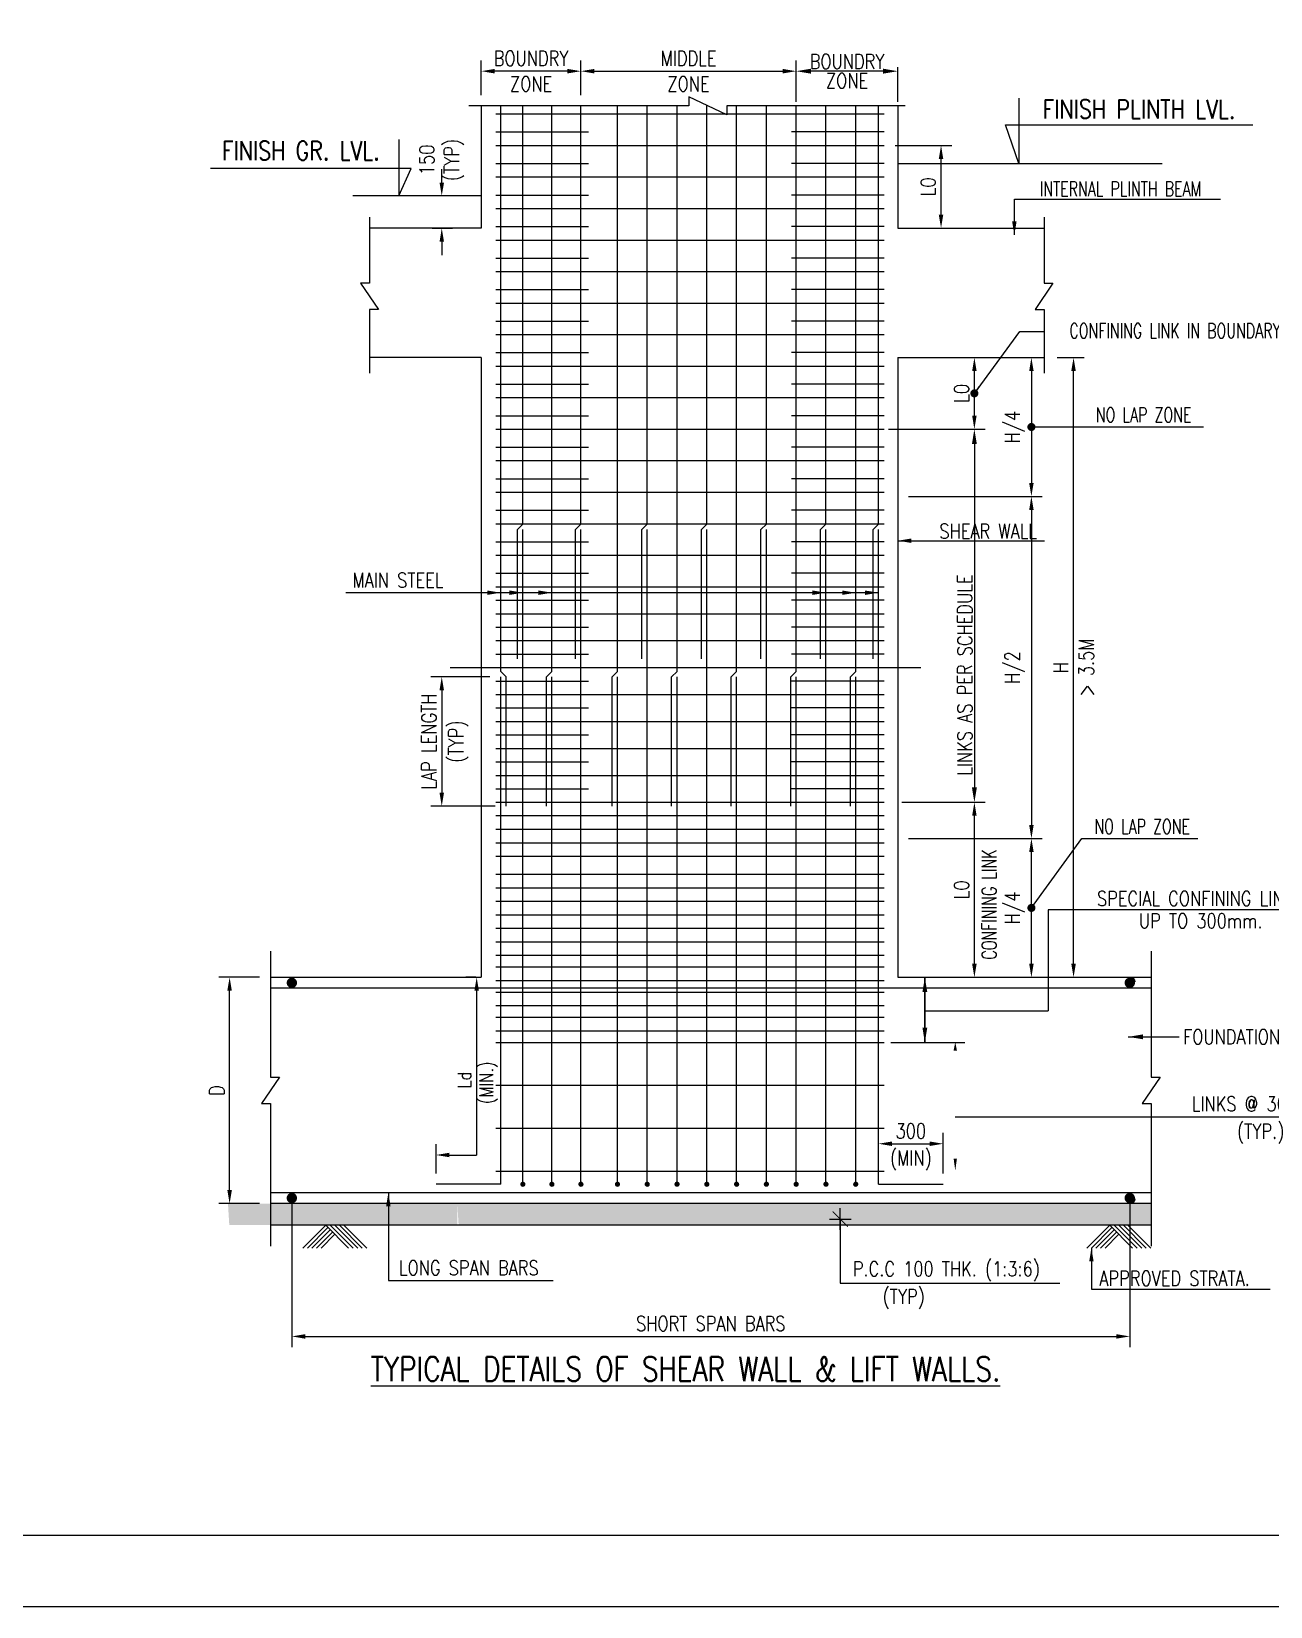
# Model space of a CAD drawing. Extents: x 324505 to 1272425, y -526289 to -156124.
# Drawn here: x 504406 to 527393, y -362395 to -333166 of the extents above; entities that cross this region are included whole.
import ezdxf
from ezdxf.enums import TextEntityAlignment as Align
from ezdxf.lldxf.tags import DXFTag

# ---------------------------------------------------------------- set-up
doc = ezdxf.new("R2010")
doc.units = 0
doc.header["$LTSCALE"] = 500
doc.header["$MEASUREMENT"] = 0
doc.header["$PDMODE"] = 35
doc.header["$PDSIZE"] = -15
doc.layers.get('DEFPOINTS').update_dxf_attribs({"color": 4})
for name, color, linetype in [('CEN', 8, 'CENTER'), ('COL', 1, 'Continuous'), ('DIM', 5, 'Continuous'), ('FRAME', 6, 'Continuous'), ('LINK', 2, 'Continuous'), ('P.C.C', 8, 'Continuous'), ('RING', 4, 'Continuous'), ('S-CONCRET LINE', 4, 'Continuous'), ('S-DIM-1', 5, 'Continuous'), ('S-R.C.C. PILE CAP', 40, 'Continuous'), ('S-REINFORCEMENT', 6, 'Continuous'), ('S-TEXT-1', 4, 'Continuous'), ('S-TITLE', 6, 'Continuous'), ('s_TITILE', 9, 'Continuous'), ('TXT', 4, 'Continuous'), ('TXT1', 2, 'Continuous')]:
    doc.layers.add(name, color=color, linetype=linetype)
doc.styles.add('ROMAND', font='simplex.shx')
doc.styles.add('ROMANS', font='simplex.shx', dxfattribs={"width": 0.8, "height": 275, "bigfont": 'bigfont.shx'})
tags = doc.linetypes.add('CENTER', pattern=[2, 1.25, -0.25, 0.25, -0.25]).pattern_tags.tags
tags[10:11] = [DXFTag(74, 4), DXFTag(75, 0), DXFTag(340, '0'), DXFTag(46, 1.0), DXFTag(50, 0.0), DXFTag(44, 0.0), DXFTag(45, 0.0)]
tags[8:9] = [DXFTag(74, 4), DXFTag(75, 0), DXFTag(340, '0'), DXFTag(46, 1.0), DXFTag(50, 0.0), DXFTag(44, 0.0), DXFTag(45, 0.0)]
tags[6:7] = [DXFTag(74, 4), DXFTag(75, 0), DXFTag(340, '0'), DXFTag(46, 1.0), DXFTag(50, 0.0), DXFTag(44, 0.0), DXFTag(45, 0.0)]
tags[4:5] = [DXFTag(74, 4), DXFTag(75, 0), DXFTag(340, '0'), DXFTag(46, 1.0), DXFTag(50, 0.0), DXFTag(44, 0.0), DXFTag(45, 0.0)]
doc.dimstyles.new('Copy of INT2TIMES', dxfattribs={"dimtxt": 300, "dimasz": 275, "dimexe": 75, "dimexo": 75, "dimgap": 40, "dimtad": 1, "dimdec": 0, "dimlfac": 0.5, "dimrnd": 5, "dimzin": 0, "dimdsep": 46, "dimtxsty": 'ROMANS', "dimcen": -1, "dimclrd": 5, "dimclre": 5, "dimclrt": 4, "dimadec": 0, "dimazin": 0, "dimtfac": 1, "dimtdec": 0, "dimtix": 1, "dimtofl": 0, "dimtmove": 2, "dimatfit": 3, "dimfxl": 0, "dimtolj": 1, "dimtzin": 0, "dimarcsym": 0})
doc.dimstyles.new('dim100', dxfattribs={"dimtxt": 250, "dimasz": 250, "dimexe": 200, "dimexo": 200, "dimgap": 100, "dimtad": 1, "dimdec": 0, "dimzin": 0, "dimdsep": 46, "dimtxsty": 'ROMANS', "dimcen": 0, "dimclrd": 5, "dimclre": 5, "dimclrt": 4, "dimadec": 0, "dimazin": 0, "dimtfac": 1, "dimtdec": 0, "dimtix": 1, "dimtofl": 0, "dimtmove": 2, "dimatfit": 3, "dimfxl": 0, "dimtolj": 1, "dimtzin": 0, "dimlwd": -1, "dimlwe": -1, "dimarcsym": 0})
doc.dimstyles.new('dim25', dxfattribs={"dimtxt": 250, "dimasz": 250, "dimexe": 200, "dimexo": 200, "dimgap": 100, "dimtad": 1, "dimdec": 0, "dimlfac": 0.25, "dimzin": 0, "dimdsep": 46, "dimtxsty": 'ROMANS', "dimcen": 0, "dimclrd": 5, "dimclre": 5, "dimclrt": 4, "dimadec": 0, "dimazin": 0, "dimtfac": 1, "dimtdec": 0, "dimtix": 1, "dimtofl": 0, "dimtmove": 2, "dimatfit": 3, "dimfxl": 0, "dimtolj": 1, "dimtzin": 0, "dimlwd": -1, "dimlwe": -1, "dimarcsym": 0})
doc.dimstyles.new('INT$7', dxfattribs={"dimtxt": 9, "dimasz": 8, "dimexe": 8, "dimexo": 3, "dimgap": 2, "dimtad": 1, "dimdec": 0, "dimzin": 0, "dimdsep": 46, "dimtxsty": 'ROMANS', "dimblk": 'DIMTICK', "dimcen": -0.25, "dimclrd": 5, "dimclre": 5, "dimclrt": 4, "dimadec": 0, "dimazin": 0, "dimtfac": 1, "dimtdec": 0, "dimtix": 1, "dimtofl": 0, "dimtmove": 2, "dimatfit": 3, "dimldrblk": 'DIMTICK', "dimfxl": 0, "dimtolj": 1, "dimtzin": 0, "dimarcsym": 0})

# ---------------------------------------------------------------- blocks, each defined once
blk = doc.blocks.new('*D1082')
at = {"layer": 'DEFPOINTS', "color": 0}
for p in [(508081, -350718), (508838, -350718), (508838, -354918)]:
    blk.add_point(p, dxfattribs=at)
at = {"layer": 'DIM', "color": 5}
for p, q in [((508638, -350718), (507881, -350718)), ((508081, -354668), (508081, -350968)), ((508638, -354918), (507881, -354918))]:
    blk.add_line(p, q, dxfattribs=at)
for points in [[(508123, -350968), (508039, -350968), (508081, -350718)], [(508039, -354668), (508123, -354668), (508081, -354918)]]:
    blk.add_solid(points, dxfattribs=at)
at = {"layer": 'DIM', "color": 4, "insert": (507843, -352818), "char_height": 275, "attachment_point": 5, "rotation": 90, "style": 'ROMANS'}
blk.add_mtext('\\A1;D', dxfattribs=at)
blk = doc.blocks.new('*D1083')
at = {"layer": 'DEFPOINTS', "color": 0}
for p in [(521320, -353807), (520120, -354559), (521320, -354559)]:
    blk.add_point(p, dxfattribs=at)
at = {"layer": 'DIM', "color": 5}
for p, q in [((520120, -354359), (520120, -353607)), ((521320, -354359), (521320, -353607)), ((520370, -353807), (521070, -353807))]:
    blk.add_line(p, q, dxfattribs=at)
for points in [[(520370, -353765), (520370, -353849), (520120, -353807)], [(521070, -353849), (521070, -353765), (521320, -353807)]]:
    blk.add_solid(points, dxfattribs=at)
at = {"layer": 'DIM', "color": 4, "char_height": 275, "attachment_point": 5, "style": 'ROMANS'}
for s, insert in [('\\A1;300', (520720, -353570)), ('(MIN)', (520720, -354117))]:
    blk.add_mtext(s, dxfattribs=dict(at, insert=insert))
blk = doc.blocks.new('DIMTICK')
for p, q in [((-1, 0), (1, 0)), ((0, 1), (0, -1))]:
    blk.add_line(p, q)
at = {"color": 2, "const_width": 0.1}
blk.add_lwpolyline([(0.71, 0.71), (-0.71, -0.71)], dxfattribs=at)
blk = doc.blocks.new('*D1084')
at = {"layer": 'DEFPOINTS', "color": 0}
for p in [(509236, -354621), (524782, -354621), (524782, -357383)]:
    blk.add_point(p, dxfattribs=at)
at = {"layer": 'DIM', "color": 5}
for p, q in [((509236, -354821), (509236, -357583)), ((524782, -354821), (524782, -357583)), ((509486, -357383), (524532, -357383))]:
    blk.add_line(p, q, dxfattribs=at)
for points in [[(509486, -357341), (509486, -357425), (509236, -357383)], [(524532, -357425), (524532, -357341), (524782, -357383)]]:
    blk.add_solid(points, dxfattribs=at)
at = {"layer": 'DIM', "color": 4, "insert": (517009, -357145), "char_height": 275, "attachment_point": 5, "style": 'ROMANS'}
blk.add_mtext('\\A1;SHORT SPAN BARS', dxfattribs=at)
blk = doc.blocks.new('*D1085')
at = {"layer": 'DEFPOINTS', "color": 0}
for p in [(512751, -333902), (512751, -334547), (514599, -334547)]:
    blk.add_point(p, dxfattribs=at)
at = {"layer": 'S-DIM-1', "color": 5}
for p, q in [((512751, -334347), (512751, -333702)), ((514599, -334347), (514599, -333702)), ((514349, -333902), (513001, -333902))]:
    blk.add_line(p, q, dxfattribs=at)
for points in [[(513001, -333860), (513001, -333944), (512751, -333902)], [(514349, -333944), (514349, -333860), (514599, -333902)]]:
    blk.add_solid(points, dxfattribs=at)
at = {"layer": 'S-DIM-1', "color": 4, "char_height": 275, "attachment_point": 5, "style": 'ROMANS'}
for s, insert in [('\\A1;{BOUNDRY ', (513675, -333664)), ('ZONE}', (513675, -334139))]:
    blk.add_mtext(s, dxfattribs=dict(at, insert=insert))
blk = doc.blocks.new('*D1086')
at = {"layer": 'DEFPOINTS', "color": 0}
for p in [(518593, -333902), (518593, -334547), (520480, -334547)]:
    blk.add_point(p, dxfattribs=at)
at = {"layer": 'DIM', "color": 5, "lineweight": -2, "ltscale": 2}
for p, q in [((518593, -334472), (518593, -333827)), ((520205, -333902), (518868, -333902)), ((520480, -334472), (520480, -333827))]:
    blk.add_line(p, q, dxfattribs=at)
at = {"layer": 'DIM', "color": 5}
for points in [[(518868, -333856), (518868, -333948), (518593, -333902)], [(520205, -333948), (520205, -333856), (520480, -333902)]]:
    blk.add_solid(points, dxfattribs=at)
at = {"layer": 'DIM', "color": 4, "char_height": 275, "attachment_point": 5, "style": 'ROMANS'}
for s, insert in [('\\A1;{BOUNDRY \\Fsimplex.shx,bigfont.shx;', (519537, -333724)), ('\\Fsimplex.shx,bigfont.shx;ZONE}', (519537, -334079))]:
    blk.add_mtext(s, dxfattribs=dict(at, insert=insert))
blk = doc.blocks.new('*D1087')
at = {"layer": 'DEFPOINTS', "color": 0}
for p in [(518593, -333902), (514599, -334547), (518593, -334547)]:
    blk.add_point(p, dxfattribs=at)
at = {"layer": 'S-DIM-1', "color": 5}
for p, q in [((514599, -334347), (514599, -333702)), ((518593, -334347), (518593, -333702)), ((514849, -333902), (518343, -333902))]:
    blk.add_line(p, q, dxfattribs=at)
for points in [[(514849, -333860), (514849, -333944), (514599, -333902)], [(518343, -333944), (518343, -333860), (518593, -333902)]]:
    blk.add_solid(points, dxfattribs=at)
at = {"layer": 'S-DIM-1', "color": 4, "char_height": 275, "attachment_point": 5, "style": 'ROMANS'}
for s, insert in [('\\A1;{MIDDLE ', (516596, -333664)), ('ZONE}', (516596, -334139))]:
    blk.add_mtext(s, dxfattribs=dict(at, insert=insert))
blk = doc.blocks.new('*D1088')
at = {"layer": 'DEFPOINTS', "color": 0}
for p in [(520228, -340545), (520480, -347470), (521899, -347470)]:
    blk.add_point(p, dxfattribs=at)
at = {"layer": 'DIM', "color": 5, "lineweight": -2, "ltscale": 2}
for p, q in [((520303, -340545), (521974, -340545)), ((521899, -340820), (521899, -347195)), ((520555, -347470), (521974, -347470))]:
    blk.add_line(p, q, dxfattribs=at)
at = {"layer": 'DIM', "color": 5}
for points in [[(521945, -340820), (521854, -340820), (521899, -340545)], [(521854, -347195), (521945, -347195), (521899, -347470)]]:
    blk.add_solid(points, dxfattribs=at)
at = {"layer": 'DIM', "color": 4, "insert": (521722, -345107), "char_height": 275, "attachment_point": 5, "rotation": 90, "style": 'ROMANS'}
blk.add_mtext('\\A1;LINKS AS PER SCHEDULE', dxfattribs=at)
blk = doc.blocks.new('*D1089')
at = {"layer": 'DEFPOINTS', "color": 0}
for p in [(512744, -336218), (511642, -336818), (512017, -336818)]:
    blk.add_point(p, dxfattribs=at)
at = {"layer": 'DIM', "color": 5}
for p, q in [((512017, -335968), (512017, -335718)), ((512544, -336218), (511817, -336218)), ((511842, -336818), (512217, -336818)), ((512017, -337068), (512017, -337318))]:
    blk.add_line(p, q, dxfattribs=at)
for points in [[(511976, -335968), (512059, -335968), (512017, -336218)], [(512059, -337068), (511976, -337068), (512017, -336818)]]:
    blk.add_solid(points, dxfattribs=at)
at = {"layer": 'DIM', "color": 4, "insert": (512017, -335548), "char_height": 275, "attachment_point": 5, "rotation": 90, "style": 'ROMANS'}
blk.add_mtext('\\A1;150\\P(TYP)', dxfattribs=at)
blk = doc.blocks.new('*D1090')
at = {"layer": 'DEFPOINTS', "color": 0}
for p in [(520580, -339218), (521899, -339218), (520228, -340545)]:
    blk.add_point(p, dxfattribs=at)
at = {"layer": 'DIM', "color": 5}
for p, q in [((520780, -339218), (522099, -339218)), ((521899, -340295), (521899, -339468)), ((520428, -340545), (522099, -340545))]:
    blk.add_line(p, q, dxfattribs=at)
for points in [[(521941, -339468), (521858, -339468), (521899, -339218)], [(521858, -340295), (521941, -340295), (521899, -340545)]]:
    blk.add_solid(points, dxfattribs=at)
at = {"layer": 'DIM', "color": 4, "insert": (521662, -339881), "char_height": 275, "attachment_point": 5, "rotation": 90, "style": 'ROMANS'}
blk.add_mtext('\\A1;{L0}', dxfattribs=at)
blk = doc.blocks.new('*D1091')
at = {"layer": 'DEFPOINTS', "color": 0}
for p in [(520228, -335280), (521281, -335280), (520585, -336815)]:
    blk.add_point(p, dxfattribs=at)
at = {"layer": 'DIM', "color": 5}
for p, q in [((520428, -335280), (521481, -335280)), ((521281, -336565), (521281, -335530)), ((520785, -336815), (521481, -336815))]:
    blk.add_line(p, q, dxfattribs=at)
for points in [[(521322, -335530), (521239, -335530), (521281, -335280)], [(521239, -336565), (521322, -336565), (521281, -336815)]]:
    blk.add_solid(points, dxfattribs=at)
at = {"layer": 'DIM', "color": 4, "insert": (521043, -336047), "char_height": 275, "attachment_point": 5, "rotation": 90, "style": 'ROMANS'}
blk.add_mtext('\\A1;{L0}', dxfattribs=at)
blk = doc.blocks.new('*D1105')
at = {"layer": 'DEFPOINTS', "color": 0}
for p in [(513111, -345142), (512017, -347542), (513211, -347542)]:
    blk.add_point(p, dxfattribs=at)
at = {"layer": 'DIM', "color": 5}
for p, q in [((512911, -345142), (511817, -345142)), ((512017, -345392), (512017, -347292)), ((513011, -347542), (511817, -347542))]:
    blk.add_line(p, q, dxfattribs=at)
for points in [[(512059, -345392), (511976, -345392), (512017, -345142)], [(511976, -347292), (512059, -347292), (512017, -347542)]]:
    blk.add_solid(points, dxfattribs=at)
at = {"layer": 'DIM', "color": 4, "char_height": 275, "attachment_point": 5, "rotation": 90, "style": 'ROMANS'}
for s, insert in [('\\A1;LAP LENGTH', (511780, -346342)), ('(TYP)', (512327, -346342))]:
    blk.add_mtext(s, dxfattribs=dict(at, insert=insert))
blk = doc.blocks.new('*D1106')
at = {"layer": 'DEFPOINTS', "color": 0}
for p in [(523235, -339218), (523739, -339218), (523235, -350718)]:
    blk.add_point(p, dxfattribs=at)
at = {"layer": 'DIM', "color": 5}
for p, q in [((523435, -339218), (523939, -339218)), ((523739, -350468), (523739, -339468)), ((523435, -350718), (523939, -350718))]:
    blk.add_line(p, q, dxfattribs=at)
for points in [[(523781, -339468), (523697, -339468), (523739, -339218)], [(523697, -350468), (523781, -350468), (523739, -350718)]]:
    blk.add_solid(points, dxfattribs=at)
at = {"layer": 'DIM', "color": 4, "char_height": 275, "attachment_point": 5, "rotation": 90, "style": 'ROMANS'}
for s, insert in [('> 3.5M}', (523977, -344968)), ('\\A1;{H', (523502, -344968))]:
    blk.add_mtext(s, dxfattribs=dict(at, insert=insert))
blk = doc.blocks.new('*D1107')
at = {"layer": 'DEFPOINTS', "color": 0}
for p in [(522681, -339218), (520480, -341793), (522957, -341793)]:
    blk.add_point(p, dxfattribs=at)
at = {"layer": 'DIM', "color": 5}
for p, q in [((522881, -339218), (523157, -339218)), ((522957, -339468), (522957, -341543)), ((520680, -341793), (523157, -341793))]:
    blk.add_line(p, q, dxfattribs=at)
for points in [[(522999, -339468), (522916, -339468), (522957, -339218)], [(522916, -341543), (522999, -341543), (522957, -341793)]]:
    blk.add_solid(points, dxfattribs=at)
at = {"layer": 'DIM', "color": 4, "insert": (522648, -340505), "char_height": 275, "attachment_point": 5, "rotation": 90, "style": 'ROMANS'}
blk.add_mtext('\\A1;H/4', dxfattribs=at)
blk = doc.blocks.new('*D1108')
at = {"layer": 'DEFPOINTS', "color": 0}
for p in [(520480, -341793), (520480, -348143), (522957, -348143)]:
    blk.add_point(p, dxfattribs=at)
at = {"layer": 'DIM', "color": 5}
for p, q in [((520680, -341793), (523157, -341793)), ((522957, -342043), (522957, -347893)), ((520680, -348143), (523157, -348143))]:
    blk.add_line(p, q, dxfattribs=at)
for points in [[(522999, -342043), (522916, -342043), (522957, -341793)], [(522916, -347893), (522999, -347893), (522957, -348143)]]:
    blk.add_solid(points, dxfattribs=at)
at = {"layer": 'DIM', "color": 4, "insert": (522648, -344968), "char_height": 275, "attachment_point": 5, "rotation": 90, "style": 'ROMANS'}
blk.add_mtext('\\A1;H/2', dxfattribs=at)
blk = doc.blocks.new('*D1109')
at = {"layer": 'DEFPOINTS', "color": 0}
for p in [(520480, -348143), (522957, -348143), (522681, -350718)]:
    blk.add_point(p, dxfattribs=at)
at = {"layer": 'DIM', "color": 5}
for p, q in [((520680, -348143), (523157, -348143)), ((522957, -350468), (522957, -348393)), ((522881, -350718), (523157, -350718))]:
    blk.add_line(p, q, dxfattribs=at)
for points in [[(522999, -348393), (522916, -348393), (522957, -348143)], [(522916, -350468), (522999, -350468), (522957, -350718)]]:
    blk.add_solid(points, dxfattribs=at)
at = {"layer": 'DIM', "color": 4, "insert": (522648, -349430), "char_height": 275, "attachment_point": 5, "rotation": 90, "style": 'ROMANS'}
blk.add_mtext('\\A1;H/4', dxfattribs=at)
blk = doc.blocks.new('*D1211')
at = {"layer": 'DEFPOINTS', "color": 0}
for p in [(520480, -347470), (521899, -347470), (520480, -350718)]:
    blk.add_point(p, dxfattribs=at)
at = {"layer": 'DIM', "color": 5}
for p, q in [((520680, -347470), (522099, -347470)), ((521899, -350468), (521899, -347720)), ((520680, -350718), (522099, -350718))]:
    blk.add_line(p, q, dxfattribs=at)
for points in [[(521941, -347720), (521858, -347720), (521899, -347470)], [(521858, -350468), (521941, -350468), (521899, -350718)]]:
    blk.add_solid(points, dxfattribs=at)
at = {"layer": 'DIM', "color": 4, "insert": (521662, -349094), "char_height": 275, "attachment_point": 5, "rotation": 90, "style": 'ROMANS'}
blk.add_mtext('\\A1;{L0}', dxfattribs=at)
blk = doc.blocks.new('zw$155A')
at = {"layer": 's_TITILE', "color": 7}
blk.add_lwpolyline([(0, 0), (88000, 0), (88000, 58000), (0, 58000)], close=True, dxfattribs=at)
at = {"layer": 's_TITILE', "color": 1}
blk.add_lwpolyline([(1300, 800), (78500, 800), (78500, 57200), (1300, 57200)], close=True, dxfattribs=at)

msp = doc.modelspace()

# ---------------------------------------------------------------- hatches: boundary and pattern name
at = {"layer": 'P.C.C', "linetype": 'Continuous'}
h = msp.add_hatch(dxfattribs=at)
h.set_pattern_fill('AR-CONC', color=8, scale=100, style=0)
h.set_pattern_definition([(50, (-176983.7, -443887.16), (717.2602, -62.75213), [75, -825]), (355, (-176983.7, -443887.2), (-138.7513, 752.1921), [60, -660]), (100.4514, (-176923.9, -443892.4), (578.5094, 689.43954), [63.7402, -701.1421]), (46.1842, (-176983.7, -443687.2), (1067.241, -165.519), [112.5, -1237.5]), (96.6356, (-176894.8, -443701), (934.6627, 974.1179), [95.6103, -1051.713]), (351.1842, (-176983.7, -443687.2), (934.662, 974.1186), [90, -990]), (21, (-176883.7, -443737.16), (596.90705, -402.6189), [75, -825]), (326, (-176883.7, -443737.2), (243.3153, 725.15005), [60, -660]), (71.4514, (-176833.95, -443770.7), (840.2226, 322.5305), [63.7402, -701.1421]), (37.5, (-176983.7, -443887.16), (12.159855, 332.89385), [0, -652, 0, -670, 0, -662.5]), (7.5, (-176983.7, -443887.16), (263.06954, 394.41171), [0, -382, 0, -637, 0, -252.5]), (327.5, (-177206.7, -443887.16), (533.82244, -22.55487), [0, -250, 0, -780, 0, -1035]), (317.5, (-177306.7, -443887.16), (583.18617, 100.10498), [0, -325, 0, -518, 0, -735])])
h.paths.add_polyline_path([(508050.813, -354917.747), (508075.469, -355317.747), (512330.356, -355317.747), (512305.7, -354917.747)])
edge = h.paths.add_edge_path()
edge.add_line((525180.313, -355517.747), (525180.313, -354917.747))
edge.add_line((525180.313, -354917.747), (512305.7, -354917.747))
edge.add_line((512305.7, -354917.747), (512305.7, -355317.747))
edge.add_line((512305.7, -355317.747), (525180.313, -355317.747))

# ---------------------------------------------------------------- linework, layer by layer
at = {"layer": 'CEN', "color": 1}
msp.add_line((512172.108, -344967.747), (520905.701, -344967.747), dxfattribs=at)
at = {"layer": 'CEN', "linetype": 'Continuous'}
msp.add_line((520350.079, -351926.921), (521720.719, -351926.921), dxfattribs=at)
at = {"layer": 'COL', "linetype": 'Continuous', "const_width": 48}
for points in [[(513498.588, -354558.747, 1), (513546.588, -354558.747, 1)], [(514037.006, -354558.747, 1), (514085.006, -354558.747, 1)], [(514575.424, -354558.747, 1), (514623.424, -354558.747, 1)], [(515253.049, -354558.747, 1), (515301.049, -354558.747, 1)], [(515805.661, -354558.747, 1), (515853.661, -354558.747, 1)], [(516358.273, -354558.747, 1), (516406.273, -354558.747, 1)], [(516910.885, -354558.747, 1), (516958.885, -354558.747, 1)], [(517463.497, -354558.747, 1), (517511.497, -354558.747, 1)], [(518016.108, -354558.747, 1), (518064.108, -354558.747, 1)], [(518568.72, -354558.747, 1), (518616.72, -354558.747, 1)], [(519121.332, -354558.747, 1), (519169.332, -354558.747, 1)], [(519673.944, -354558.747, 1), (519721.944, -354558.747, 1)]]:
    msp.add_lwpolyline(points, format="xyb", close=True, dxfattribs=at)
at = {"layer": 'DIM', "color": 3}
msp.add_line((520480.313, -335617.747), (525380.606, -335617.747), dxfattribs=at)
at = {"layer": 'DIM', "color": 3, "linetype": 'Continuous'}
msp.add_line((512743.629, -336217.747), (510366.017, -336217.747), dxfattribs=at)
at = {"layer": 'DIM'}
for p, q in [((528435.195, -349463.309), (523266.441, -349463.309)), ((523266.441, -349463.309), (523266.441, -351341.114)), ((520980.412, -351341.114), (523266.441, -351341.114)), ((521544.653, -353305.432), (528748.475, -353304.619))]:
    msp.add_line(p, q, dxfattribs=at)
at = {"layer": 'DIM', "color": 5}
for p, q in [((512651.947, -350717.747), (512464.947, -350717.747)), ((512664.947, -350967.747), (512664.947, -354015.96)), ((511910.813, -354358.747), (511910.813, -353815.96)), ((512160.813, -354015.96), (512664.947, -354015.96))]:
    msp.add_line(p, q, dxfattribs=at)
at = {"layer": 'DIM', "color": 8}
for points in [[(520614.254, -334546.89), (517309.221, -334546.89), (517309.221, -334713.254), (516602.935, -334380.526), (516602.935, -334546.89), (512519.11, -334546.89)], [(510678.27, -336611.795), (510678.27, -337835.188), (510511.906, -337835.188), (510844.634, -338322.005), (510678.27, -338322.005), (510678.27, -339503.711)], [(523191.5, -336611.795), (523191.5, -337835.188), (523357.864, -337835.188), (523025.136, -338322.005), (523191.5, -338322.005), (523191.5, -339503.711)], [(508837.813, -350233.938), (508837.813, -352574.338), (509004.177, -352574.338), (508671.448, -353061.155), (508837.813, -353061.155), (508837.813, -355706.546)], [(525180.313, -350233.938), (525180.313, -352574.338), (525346.677, -352574.338), (525013.948, -353061.155), (525180.313, -353061.155), (525180.313, -355706.546)]]:
    msp.add_lwpolyline(points, dxfattribs=at)
at = {"layer": 'DIM', "flags": 128}
msp.add_lwpolyline([(521544.653, -354082.548, 61.213, 0, 0), (521544.653, -354305.826, 0, 0, 0), (521544.653, -353305.432, 0, 0, 0), (521544.653, -351923.921, 0, 61.213, 0), (521544.653, -352076.851, 0, 0, 0)], format="xyseb", dxfattribs=at)
at = {"layer": 'DIM', "color": 5}
for points in [[(512623.281, -350967.747), (512706.614, -350967.747), (512664.947, -350717.747)], [(512160.813, -353974.293), (512160.813, -354057.626), (511910.813, -354015.96)]]:
    msp.add_solid(points, dxfattribs=at)
at = {"layer": 'FRAME'}
for centre, start, end in [((524800.313, -350804.247), 0, 90), ((524800.313, -354831.247), 270, 0)]:
    msp.add_arc(centre, 80, start, end, dxfattribs=at)
at = {"layer": 'LINK'}
for p, q in [((513018.075, -334695.181), (520228.121, -334695.181)), ((513018.075, -335030.181), (514739.359, -335030.181)), ((520228.121, -335030.181), (518506.837, -335030.181)), ((513018.075, -335280.181), (520228.121, -335280.181)), ((513018.075, -335615.181), (514739.359, -335615.181)), ((520228.121, -335615.181), (518506.837, -335615.181)), ((513018.075, -335865.181), (520228.121, -335865.181)), ((513018.075, -336200.181), (514739.359, -336200.181)), ((520228.121, -336200.181), (518506.837, -336200.181)), ((513018.075, -336450.181), (520228.121, -336450.181)), ((513018.075, -336785.181), (514739.359, -336785.181)), ((520228.121, -336785.181), (518506.837, -336785.181)), ((513018.075, -337035.181), (520228.121, -337035.181)), ((513018.075, -337370.181), (514739.359, -337370.181)), ((520228.121, -337370.181), (518506.837, -337370.181)), ((513018.075, -337620.181), (520228.121, -337620.181)), ((513018.075, -337955.181), (514739.359, -337955.181)), ((520228.121, -337955.181), (518506.837, -337955.181)), ((513018.075, -338205.181), (520228.121, -338205.181)), ((513018.075, -338540.181), (514739.359, -338540.181)), ((520228.121, -338540.181), (518506.837, -338540.181)), ((513018.075, -338790.181), (520228.121, -338790.181)), ((513018.075, -339125.181), (514739.359, -339125.181)), ((520228.121, -339125.181), (518506.837, -339125.181)), ((513018.075, -339375.181), (520228.121, -339375.181)), ((513018.075, -339710.181), (514739.359, -339710.181)), ((520228.121, -339710.181), (518506.837, -339710.181)), ((513018.075, -339960.181), (520228.121, -339960.181)), ((513018.075, -340295.181), (514739.359, -340295.181)), ((520228.121, -340295.181), (518506.837, -340295.181)), ((513018.075, -340545.181), (520228.121, -340545.181)), ((513018.075, -340880.181), (514739.359, -340880.181)), ((520228.121, -340880.181), (518506.837, -340880.181)), ((513018.075, -341130.181), (520228.121, -341130.181)), ((513018.075, -341465.181), (514739.359, -341465.181)), ((520228.121, -341465.181), (518506.837, -341465.181)), ((513018.075, -341715.181), (520228.121, -341715.181)), ((513018.075, -342050.181), (514739.359, -342050.181)), ((520228.121, -342050.181), (518506.837, -342050.181)), ((513018.075, -342300.181), (520228.121, -342300.181)), ((513018.075, -342635.181), (514739.359, -342635.181)), ((520228.121, -342635.181), (518506.837, -342635.181)), ((513018.075, -342885.181), (520228.121, -342885.181)), ((513018.075, -343220.181), (514739.359, -343220.181)), ((520228.121, -343220.181), (518506.837, -343220.181)), ((513018.075, -343470.181), (520228.121, -343470.181)), ((513018.075, -343720.181), (514739.359, -343720.181)), ((520228.121, -343720.181), (518506.837, -343720.181)), ((513018.075, -343970.181), (520228.121, -343970.181)), ((513018.075, -344220.181), (514739.359, -344220.181)), ((520228.121, -344220.181), (518506.837, -344220.181)), ((513018.075, -344470.181), (520228.121, -344470.181)), ((513018.075, -344720.181), (514739.359, -344720.181)), ((520228.121, -344720.181), (518506.837, -344720.181)), ((513018.075, -345220.181), (514739.359, -345220.181)), ((513018.075, -345470.181), (520228.121, -345470.181)), ((520228.121, -345220.181), (518506.837, -345220.181)), ((513018.075, -345720.181), (514739.359, -345720.181)), ((520228.121, -345720.181), (518506.837, -345720.181)), ((513018.075, -345970.181), (520228.121, -345970.181)), ((513018.075, -346220.181), (514739.359, -346220.181)), ((520228.121, -346220.181), (518506.837, -346220.181)), ((513018.075, -346470.181), (520228.121, -346470.181)), ((513018.075, -346720.181), (514739.359, -346720.181)), ((520228.121, -346720.181), (518506.837, -346720.181)), ((513018.075, -346970.181), (520228.121, -346970.181)), ((513018.075, -347220.181), (514739.359, -347220.181)), ((520228.121, -347220.181), (518506.837, -347220.181)), ((513018.075, -347470.181), (520228.121, -347470.181)), ((520228.121, -347720.181), (513018.075, -347720.181)), ((513018.075, -347970.181), (520228.121, -347970.181)), ((513018.075, -348220.181), (520228.121, -348220.181)), ((513018.075, -348470.181), (520228.121, -348470.181)), ((513018.075, -348806.921), (520228.121, -348806.921)), ((513018.075, -349056.921), (520228.121, -349056.921)), ((513018.075, -349306.921), (520228.121, -349306.921)), ((513018.075, -349556.921), (520228.121, -349556.921)), ((513018.075, -349806.921), (520228.121, -349806.921)), ((513018.075, -350056.921), (520228.121, -350056.921)), ((513018.075, -350306.921), (520228.121, -350306.921)), ((513018.075, -350524.421), (520228.121, -350524.421)), ((513018.075, -350774.421), (520228.121, -350774.421)), ((513018.075, -350991.921), (520228.121, -350991.921)), ((513018.075, -351241.921), (520228.121, -351241.921)), ((513018.075, -351459.421), (520228.121, -351459.421)), ((513018.075, -351709.421), (520228.121, -351709.421)), ((513018.075, -351926.921), (520228.121, -351926.921)), ((513018.075, -352717.747), (520228.121, -352717.747)), ((513018.075, -353517.747), (520228.121, -353517.747)), ((513018.075, -354317.747), (520228.121, -354317.747))]:
    msp.add_line(p, q, dxfattribs=at)
at = {"layer": 'P.C.C', "color": 8, "linetype": 'Continuous'}
for p, q in [((525180.313, -354917.747), (508837.813, -354917.747)), ((525180.313, -355317.747), (508837.813, -355317.747))]:
    msp.add_line(p, q, dxfattribs=at)
at = {"layer": 'RING', "linetype": 'Continuous'}
for p, q in [((509439.237, -355742.011), (509863.501, -355317.747)), ((509524.09, -355742.011), (509905.927, -355360.173)), ((509608.942, -355742.011), (509948.354, -355402.6)), ((510287.765, -355742.011), (509863.501, -355317.747)), ((510372.618, -355742.011), (509948.354, -355317.747)), ((510457.471, -355742.011), (510033.207, -355317.747)), ((510542.323, -355742.011), (510118.059, -355317.747)), ((510627.176, -355742.011), (510202.912, -355317.747)), ((523985.594, -355742.011), (524409.859, -355317.747)), ((524070.447, -355742.011), (524452.285, -355360.173)), ((524155.3, -355742.011), (524494.711, -355402.6)), ((524834.123, -355742.011), (524409.859, -355317.747)), ((524918.975, -355742.011), (524494.711, -355317.747)), ((525003.828, -355742.011), (524579.564, -355317.747)), ((525088.681, -355742.011), (524664.417, -355317.747)), ((525173.534, -355742.011), (524749.27, -355317.747)), ((509693.795, -355742.011), (509990.78, -355445.026)), ((509778.648, -355742.011), (510033.207, -355487.452)), ((524240.153, -355742.011), (524537.138, -355445.026)), ((524325.006, -355742.011), (524579.564, -355487.452))]:
    msp.add_line(p, q, dxfattribs=at)
at = {"layer": 'S-CONCRET LINE', "color": 130, "linetype": 'Continuous'}
for p, q in [((512750.813, -334546.89), (512750.813, -336817.747)), ((520480.313, -334546.89), (520480.313, -336817.747)), ((512750.813, -336817.747), (510678.27, -336817.747)), ((520480.313, -336817.747), (523191.5, -336817.747)), ((512750.813, -339217.747), (510678.27, -339217.747)), ((512750.813, -339217.747), (512750.813, -350717.747)), ((520480.313, -339217.747), (523191.5, -339217.747)), ((520480.313, -339217.747), (520480.313, -350717.747)), ((508837.813, -350717.747), (512750.813, -350717.747)), ((520480.313, -350717.747), (525180.313, -350717.747))]:
    msp.add_line(p, q, dxfattribs=at)
at = {"layer": 'S-REINFORCEMENT'}
for p, q in [((513110.813, -345041.592), (513110.813, -334546.89)), ((513522.588, -342309.777), (513522.588, -334546.89)), ((514061.006, -345041.592), (514061.006, -334546.89)), ((514599.424, -342309.777), (514599.424, -334546.89)), ((515277.049, -345041.592), (515277.049, -334546.89)), ((515829.661, -342309.777), (515829.661, -334546.89)), ((516382.273, -345041.592), (516382.273, -334546.89)), ((516934.885, -342309.777), (516934.885, -334546.89)), ((517487.497, -345041.592), (517487.497, -334546.89)), ((518040.108, -342309.777), (518040.108, -334546.89)), ((518592.72, -345041.592), (518592.72, -334546.89)), ((519145.332, -342309.777), (519145.332, -334546.89)), ((519697.944, -345041.592), (519697.944, -334546.89)), ((520120.313, -342309.777), (520120.313, -334546.89)), ((513422.588, -342409.777), (513522.588, -342309.777)), ((513422.588, -344809.777), (513422.588, -342409.777)), ((513522.588, -354523.012), (513522.588, -342409.777)), ((514499.424, -342409.777), (514599.424, -342309.777)), ((514499.424, -344809.777), (514499.424, -342409.777)), ((514599.424, -354523.012), (514599.424, -342409.777)), ((515729.661, -342409.777), (515829.661, -342309.777)), ((515729.661, -344809.777), (515729.661, -342409.777)), ((515829.661, -354523.012), (515829.661, -342409.777)), ((516834.885, -342409.777), (516934.885, -342309.777)), ((516834.885, -344809.777), (516834.885, -342409.777)), ((516934.885, -354523.012), (516934.885, -342409.777)), ((517940.108, -342409.777), (518040.108, -342309.777)), ((517940.108, -344809.777), (517940.108, -342409.777)), ((518040.108, -354523.012), (518040.108, -342409.777)), ((519045.332, -342409.777), (519145.332, -342309.777)), ((519045.332, -344809.777), (519045.332, -342409.777)), ((519145.332, -354523.012), (519145.332, -342409.777)), ((520020.313, -342409.777), (520120.313, -342309.777)), ((520020.313, -344809.777), (520020.313, -342409.777)), ((520120.313, -354558.747), (520120.313, -342409.777)), ((513210.807, -345141.592), (513110.807, -345041.592)), ((513110.813, -354558.747), (513110.813, -345141.592)), ((513210.807, -347541.592), (513210.807, -345141.592)), ((513961.006, -345141.592), (514061.006, -345041.592)), ((513961.006, -347541.592), (513961.006, -345141.592)), ((514061.006, -354523.012), (514061.006, -345141.592)), ((515177.049, -345141.592), (515277.049, -345041.592)), ((515177.049, -347541.592), (515177.049, -345141.592)), ((515277.049, -354523.012), (515277.049, -345141.592)), ((516282.273, -345141.592), (516382.273, -345041.592)), ((516282.273, -347541.592), (516282.273, -345141.592)), ((516382.273, -354523.012), (516382.273, -345141.592)), ((517387.497, -345141.592), (517487.497, -345041.592)), ((517387.497, -347541.592), (517387.497, -345141.592)), ((517487.497, -354523.012), (517487.497, -345141.592)), ((518492.72, -345141.592), (518592.72, -345041.592)), ((518492.72, -347541.592), (518492.72, -345141.592)), ((518592.72, -354523.012), (518592.72, -345141.592)), ((519597.944, -345141.592), (519697.944, -345041.592)), ((519597.944, -347541.592), (519597.944, -345141.592)), ((519697.944, -354523.012), (519697.944, -345141.592)), ((525180.313, -350917.747), (508837.813, -350917.747)), ((525180.313, -354717.747), (508837.813, -354717.747)), ((513110.813, -354558.747), (511910.813, -354558.747)), ((520120.313, -354558.747), (521320.313, -354558.747))]:
    msp.add_line(p, q, dxfattribs=at)
at = {"layer": 'S-REINFORCEMENT', "linetype": 'Continuous', "const_width": 96}
for points in [[(509187.975, -350820.809, -1), (509283.975, -350820.809, -1)], [(524830.15, -350820.809, 1), (524734.15, -350820.809, 1)], [(509187.975, -354814.685, 1), (509283.975, -354814.685, 1)], [(524830.15, -354814.685, -1), (524734.15, -354814.685, -1)]]:
    msp.add_lwpolyline(points, format="xyb", close=True, dxfattribs=at)
at = {"layer": 'TXT1'}
for points in [[(522722.253, -334405.512), (522722.253, -335617.747), (522476.707, -334896.037), (527064.648, -334896.037)], [(511219.181, -335167.175), (511219.181, -336217.747), (511448.785, -335708.941), (507725.585, -335708.941)]]:
    msp.add_lwpolyline(points, dxfattribs=at)

# ---------------------------------------------------------------- block references
at = {"xscale": 1.65719696969697, "yscale": 1.65719696969697, "zscale": 1.65719696969697}
msp.add_blockref('zw$155A', (458845.436, -362394.982), dxfattribs=at)

# ---------------------------------------------------------------- texts
at = {"layer": 'DIM', "color": 4, "style": 'ROMANS', "width": 0.8}
for s, p in [('Ld', (512564.947, -352776.342)), ('(MIN.)', (512969.463, -353067.594))]:
    msp.add_text(s, height=250, rotation=90, dxfattribs=at).set_placement(p)
at = {"layer": 'S-TEXT-1', "style": 'ROMANS', "width": 0.7}
for s, p in [('INTERNAL PLINTH BEAM', (524609.406, -336083.845)), ('CONFINING LINK IN BOUNDARY ZONE', (526028.972, -338718.364)), ('NO LAP ZONE', (525038.523, -340279.3, 0)), ('NO LAP ZONE', (525012.853, -347918.165, 0))]:
    msp.add_text(s, height=275, dxfattribs=at).set_placement(p, align=Align.MIDDLE)
at = {"layer": 'S-TEXT-1', "linetype": 'ByBlock', "style": 'ROMANS', "width": 0.8}
for s, p in [('SHEAR WALL', (522154.695, -342438.394, 0)), ('MAIN STEEL', (511203.57, -343347.956)), ('SPECIAL CONFINING LINKS', (526097.212, -349256.024)), ('UP TO 300mm.', (526097.212, -349671.045)), (' LINKS @ 300 C/C', (527210.234, -353086.324)), ('(TYP.)', (527210.234, -353595.824))]:
    msp.add_text(s, height=275, dxfattribs=at).set_placement(p, align=Align.MIDDLE)
at = {"layer": 'S-TEXT-1', "style": 'ROMANS', "width": 0.7}
msp.add_text('CONFINING LINK', height=275, rotation=90, dxfattribs=at).set_placement((522174.895, -349365.817, 0), align=Align.MIDDLE)
at = {"layer": 'S-TEXT-1', "linetype": 'ByBlock', "style": 'ROMANS', "width": 0.8}
for s, p in [('FOUNDATION', (525770.76, -351959.354)), ('LONG SPAN BARS', (511222.126, -356247.926)), ('P.C.C 100 THK. (1:3:6)', (519644.68, -356267.075)), ('APPROVED STRATA.', (524217.284, -356441.963)), ('(TYP)', (520196.18, -356778.068))]:
    msp.add_text(s, height=275, dxfattribs=at).set_placement(p)
at = {"layer": 'S-TITLE', "style": 'ROMANS', "width": 0.8}
msp.add_text('%%UTYPICAL DETAILS OF SHEAR WALL & LIFT WALLS.', height=450, dxfattribs=at).set_placement((516540.93, -357985.85), align=Align.MIDDLE)
at = {"layer": 'TXT1', "style": 'ROMAND', "width": 0.8}
for s, p in [('FINISH PLINTH LVL.', (524951.963, -334606.018)), ('FINISH GR. LVL.', (509401.969, -335375.922))]:
    msp.add_text(s, height=350, dxfattribs=at).set_placement(p, align=Align.MIDDLE)

# ---------------------------------------------------------------- dimensions: what is measured, and where the dimension line sits
at = {"layer": 'DIM', "ltscale": 2}
dim = msp.add_linear_dim(base=(518592.72, -333901.995), p1=(520480.313, -334546.89), p2=(518592.72, -334546.89), text='{BOUNDRY \\Fsimplex.shx,bigfont.shx;\\X\\Fsimplex.shx,bigfont.shx;ZONE}', dimstyle='Copy of INT2TIMES', override={"dimtxt": 275, "dimtxsty": 'ROMANS', "dimtmove": 1}, dxfattribs=at)
dim.commit()
dim.dimension.update_dxf_attribs({"geometry": '*D1086', "text_midpoint": (519536.516, -333901.995)})
at = {"layer": 'DIM'}
dim = msp.add_linear_dim(base=(512017.263, -336817.747), p1=(512743.629, -336217.747), p2=(511642.263, -336817.747), angle=90, text='<>\\X(TYP)', dimstyle='dim25', dxfattribs=at)
dim.commit()
dim.dimension.update_dxf_attribs({"geometry": '*D1089', "text_midpoint": (512017.263, -335547.61), "dimtype": 160})
for base, p1, p2, angle, text, picture, middle in [((521280.549, -335280.181), (520585.434, -336814.54), (520228.121, -335280.181), 270, '{L0}', '*D1091', (521043.049, -336047.36)), ((521899.447, -339217.747), (520228.121, -340545.181), (520580.313, -339217.747), 270, '{L0}', '*D1090', (521661.947, -339881.464)), ((523739.052, -339217.747), (523235.006, -350717.747), (523235.006, -339217.747), 90, '{H\\X> 3.5M}', '*D1106', (523739.052, -344967.747)), ((521899.447, -347470.181), (520480.313, -350717.747), (520480.313, -347470.181), 270, '{L0}', '*D1211', (521661.947, -349093.964))]:
    dim = msp.add_linear_dim(base=base, p1=p1, p2=p2, angle=angle, text=text, dimstyle='dim25', override={"dimtxsty": 'ROMANS'}, dxfattribs=at)
    dim.commit()
    dim.dimension.update_dxf_attribs({"geometry": picture, "text_midpoint": middle})
for base, p1, p2, angle, text, picture, middle in [((522957.43, -341792.747), (522681.434, -339217.747), (520480.313, -341792.747), 90, 'H/4', '*D1107', (522647.907, -340505.247)), ((522957.43, -348142.747), (520480.313, -341792.747), (520480.313, -348142.747), 90, 'H/2', '*D1108', (522647.907, -344967.747)), ((512017.316, -347541.592), (513110.807, -345141.592), (513210.807, -347541.592), 90, 'LAP LENGTH\\X(TYP)', '*D1105', (512017.316, -346341.592)), ((522957.43, -348142.747), (522681.434, -350717.747), (520480.313, -348142.747), 270, 'H/4', '*D1109', (522647.907, -349430.247)), ((508080.98, -350717.747), (508837.813, -354917.747), (508837.813, -350717.747), 90, 'D', '*D1082', (507843.48, -352817.747))]:
    dim = msp.add_linear_dim(base=base, p1=p1, p2=p2, angle=angle, text=text, dimstyle='dim25', dxfattribs=at)
    dim.commit()
    dim.dimension.update_dxf_attribs({"geometry": picture, "text_midpoint": middle})
at = {"layer": 'DIM', "ltscale": 2}
dim = msp.add_linear_dim(base=(521899.447, -347470.181), p1=(520228.121, -340545.181), p2=(520480.313, -347470.181), angle=90, text='LINKS AS PER SCHEDULE', dimstyle='Copy of INT2TIMES', override={"dimtxt": 275, "dimtxsty": 'ROMANS', "dimtmove": 1}, dxfattribs=at)
dim.commit()
dim.dimension.update_dxf_attribs({"geometry": '*D1088', "text_midpoint": (521899.447, -345106.826), "dimtype": 160})
at = {"layer": 'DIM'}
for base, p1, p2, text, picture, middle in [((521320.313, -353807.164), (520120.313, -354558.747), (521320.313, -354558.747), '<>\\X(MIN)', '*D1083', (520720.313, -353807.164)), ((524782.15, -357382.955), (509235.975, -354621.185), (524782.15, -354621.185), 'SHORT SPAN BARS', '*D1084', (517009.063, -357145.455))]:
    dim = msp.add_linear_dim(base=base, p1=p1, p2=p2, text=text, dimstyle='dim25', dxfattribs=at)
    dim.commit()
    dim.dimension.update_dxf_attribs({"geometry": picture, "text_midpoint": middle})
at = {"layer": 'S-DIM-1'}
for base, p2, text, picture, middle in [((512750.813, -333901.995), (512750.813, -334546.89), '{BOUNDRY \\XZONE}', '*D1085', (513675.118, -333901.995)), ((518592.72, -333901.995), (518592.72, -334546.89), '{MIDDLE \\XZONE}', '*D1087', (516596.072, -333901.995))]:
    dim = msp.add_linear_dim(base=base, p1=(514599.424, -334546.89), p2=p2, text=text, dimstyle='dim100', override={"dimtxsty": 'ROMANS', "dimarcsym": 1}, dxfattribs=at)
    dim.commit()
    dim.dimension.update_dxf_attribs({"geometry": picture, "text_midpoint": middle})

# ---------------------------------------------------------------- leaders
at = {"layer": 'DIM'}
for points in [[(522640.947, -336939.446), (522640.947, -336278.786), (526466.447, -336278.786)], [(513110.813, -343580.507), (510235.447, -343580.507)], [(519697.944, -343580.507), (510415.578, -343580.507)], [(513522.588, -343580.507), (510647.223, -343580.507)], [(520120.313, -343580.507), (510837.947, -343580.507)], [(514061.006, -343580.507), (511185.641, -343580.507)], [(519145.332, -343580.507), (511740.467, -343580.507)], [(511026.447, -354717.747), (511026.447, -356342.664), (514087.302, -356342.664)], [(524070.447, -355742.011), (524070.447, -356507.164), (527389.859, -356507.164)]]:
    msp.add_leader(points, dimstyle='dim25', dxfattribs=at)
at = {"layer": 'DIM', "ltscale": 2}
for points in [[(520980.412, -351926.921), (520980.412, -350717.747)], [(520980.412, -350717.747), (520980.412, -351926.921)], [(524752.013, -351823.147), (525697.77, -351823.147)]]:
    msp.add_leader(points, dimstyle='Copy of INT2TIMES', override={"dimtxt": 275, "dimtmove": 1}, dxfattribs=at)
at = {"layer": 'S-CONCRET LINE'}
msp.add_leader([(520480.313, -342616.087, 0), (523197.552, -342616.087, 0)], dimstyle='dim100', override={"dimgap": 100, "dimtad": 0, "dimarcsym": 1}, dxfattribs=at)
at = {"layer": 'S-R.C.C. PILE CAP'}
for points in [[(521899.447, -339881.464), (522740.427, -338732.964), (523188.427, -338732.964)], [(522957.43, -340505.247), (526152.323, -340505.247)], [(522957.43, -349430.247), (523893.842, -348144.112), (526043.173, -348144.112)]]:
    msp.add_leader(points, dimstyle='dim100', override={"dimasz": 150, "dimtad": 0, "dimldrblk": 'Dot', "dimarcsym": 1}, dxfattribs=at)
at = {"layer": 'TXT'}
msp.add_leader([(519410.447, -355205.164), (519410.447, -356394.664), (523485.38, -356394.664)], dimstyle='INT$7', override={"dimasz": 200, "dimgap": 2, "dimtad": 0}, dxfattribs=at)

doc.saveas('drawing.dxf')
